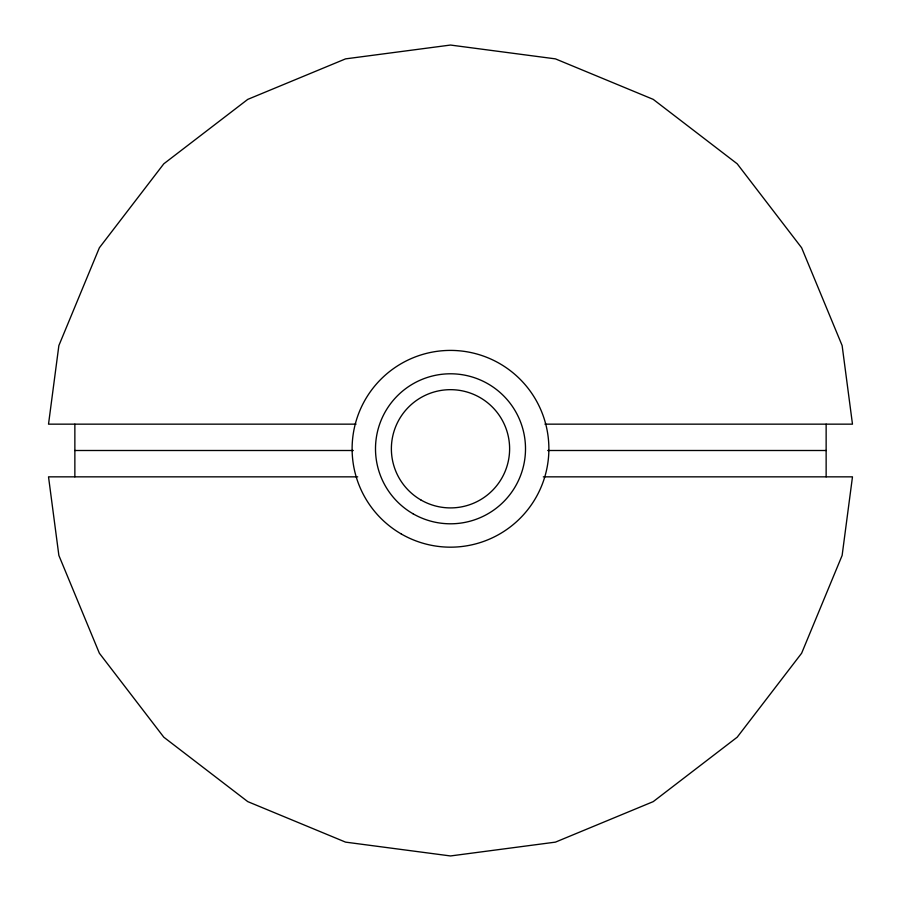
<?xml version="1.0" encoding="UTF-8"?>
<svg xmlns="http://www.w3.org/2000/svg" width="901" height="901" viewBox="0 0 901 901"><rect width="100%" height="100%" fill="white"/><g stroke="black" fill="none" stroke-linecap="round" stroke-linejoin="round"><path stroke-width="1.35" d="M356.053 424.157L48.519 424.157L58.869 345.567L99.369 247.775L163.802 163.802L247.775 99.369L345.567 58.869L450.5 45.05L555.433 58.869L653.225 99.369L737.198 163.802L801.631 247.775L842.131 345.567L852.481 424.157L544.947 424.157M74.862 450.5L353.282 450.5M547.718 450.5L826.138 450.5M357.708 476.843L48.519 476.843L58.869 555.433L99.369 653.225L163.802 737.198L247.775 801.631L345.567 842.131L450.5 855.95L555.433 842.131L653.225 801.631L737.198 737.198L801.631 653.225L842.131 555.433L852.481 476.843L543.292 476.843M826.138 424.157L826.138 476.843M74.862 424.157L74.862 476.843M412.996 513.75A75.008 75.008 0 0 0 525.508 448.788A75.008 75.008 0 0 0 412.996 383.837A75.008 75.008 0 0 0 412.996 513.75M420.936 499.987A59.117 59.117 0 0 0 509.617 448.788A59.117 59.117 0 0 0 420.936 397.589A59.117 59.117 0 0 0 420.936 499.987M401.305 533.989A98.378 98.378 0 0 0 548.878 448.788A98.378 98.378 0 0 0 401.305 363.587A98.378 98.378 0 0 0 401.305 533.989"/></g></svg>
